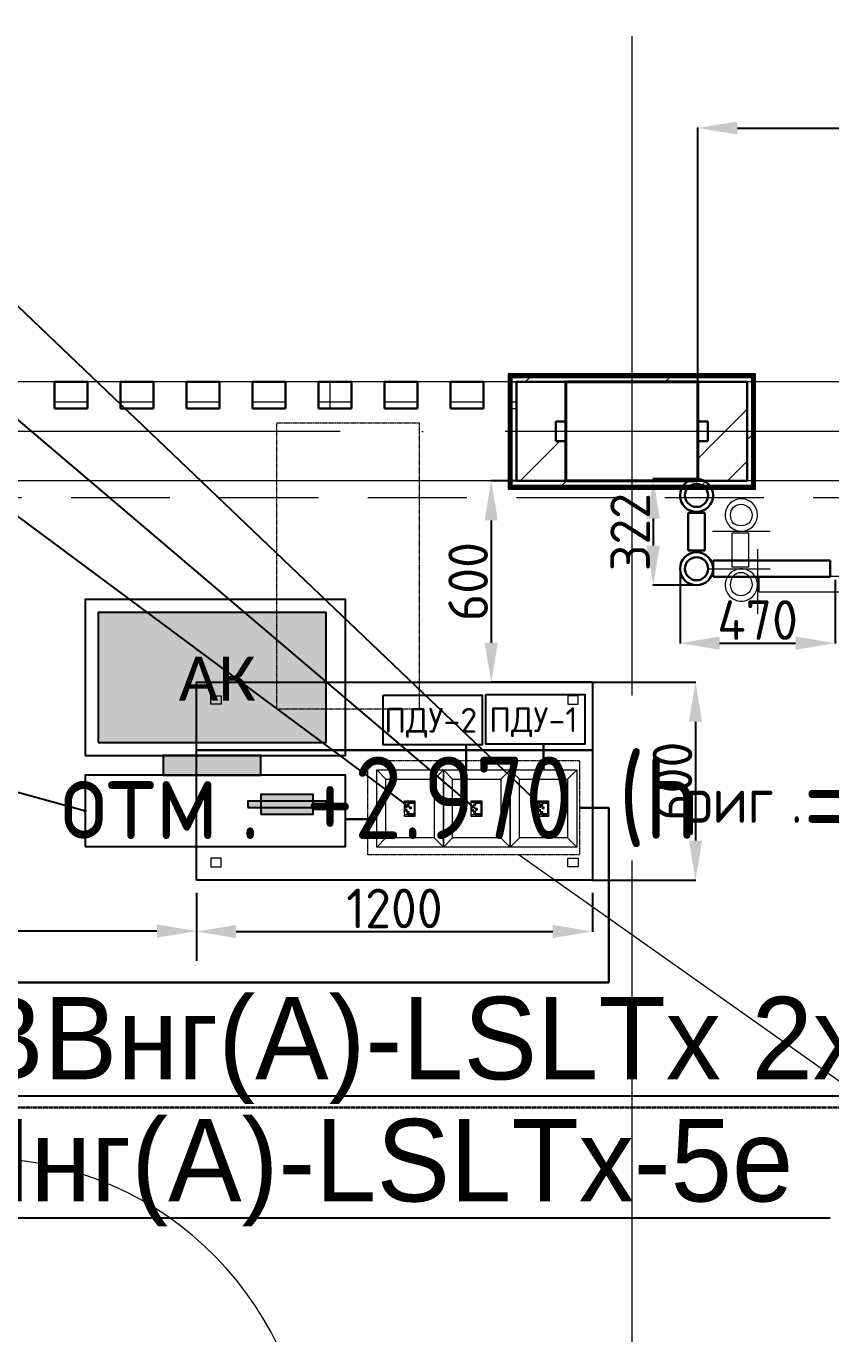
# Model space of a CAD drawing. Header units: millimetres. Extents: x -695119 to 412940, y -249585 to 622758.
# Drawn here: x 8406 to 10845, y 64449 to 68414 of the extents above; entities that cross this region are included whole.
import ezdxf
from ezdxf import colors
from ezdxf.entities.mleader import LeaderData, LeaderLine
from ezdxf.enums import TextEntityAlignment as Align
from ezdxf.math import Vec2, Vec3

# ---------------------------------------------------------------- set-up
doc = ezdxf.new("R2010")
doc.units = ezdxf.units.MM
for name, pattern in [('ADSK_Линия сетки', [25, 20, -2.5, 0, -2.5]), ('ADSK_Сверху', [450, 300, -150]), ('ADSK_Штриховая_ш3 п1_5', [4.5, 3, -1.5]), ('DASH', [0.75, 0.5, -0.25]), ('DASHED', [19.05, 12.7, -6.35]), ('Штрих', [6.35, 3.175, -3.175])]:
    doc.linetypes.add(name, pattern=pattern)
for name, color, linetype in [('0_ANNOT_Dimensions', 7, 'Continuous'), ('_19D-Телекоммуникационные шкафы', 7, 'Continuous'), ('PDF _Оформление-Надписи', 7, 'Continuous'), ('PDF _Текст', 7, 'Continuous')]:
    doc.layers.add(name, color=color, linetype=linetype)
for name, color, linetype, lineweight in [('_СС_КНС-Внешние связи', 250, 'Continuous', 30), ('_Схема', 5, 'Continuous', 30), ('PDF _Геометрия', 8, 'Continuous', 9), ('Аннотация', 252, 'Continuous', 18), ('АПС', 255, 'Continuous', 30), ('Линии', 7, 'Continuous', 9), ('Несущие колонны', 252, 'Continuous', 18), ('Ограждение', 8, 'Continuous', 9), ('Оси', 252, 'Continuous', 9), ('Перекрытие', 252, 'Continuous', 18), ('СОУЭ', 116, 'DASHED', 30), ('Стены внутренние', 252, 'Continuous', 18), ('Стены наружные', 252, 'Continuous', 18), ('Стены штриховка', 7, 'Continuous', 9), ('ТХ Текст', 251, 'Continuous', 0)]:
    doc.layers.add(name, color=color, linetype=linetype, lineweight=lineweight)
doc.layers.add('PDF _Сплошная заливка', color=7, linetype='Continuous', true_color=0xffffff)
doc.layers.add('Двери открывание', color=7, linetype='Continuous', lineweight=9, true_color=0xc0c0c0)
doc.styles.add('GOST Common_3', font='', dxfattribs={"height": 3.5})
doc.styles.add('GOST Common_5', font='', dxfattribs={"width": 0.9, "height": 200})
doc.styles.add('ICOCPEUR', font='isocpeur.ttf', dxfattribs={"height": 250})
doc.styles.add('Mipgost_5', font='', dxfattribs={"height": 250})
doc.styles.add('PDF Calibri', font='calibri.ttf')
doc.styles.get("Standard").update_dxf_attribs({"font": ''})
doc.styles.get('GOST Common_3').set_extended_font_data('GOST type B')
doc.styles.get('GOST Common_5').set_extended_font_data('GOST type B')
doc.styles.get('Mipgost_5').set_extended_font_data('Mipgost')
doc.styles.get('Standard').set_extended_font_data('GOST type B')
doc.dimstyles.new('ISO-25$0', dxfattribs={"dimtxt": 1.4, "dimasz": 1.2, "dimexe": 1.25, "dimexo": 0.2, "dimgap": 0.2, "dimtad": 1, "dimdec": 1, "dimtxsty": 'Standard', "dimcen": 2.5, "dimadec": 0, "dimazin": 0, "dimtfac": 1, "dimtdec": 1, "dimtmove": 0, "dimatfit": 3, "dimfxl": 1, "dimarcsym": 0})
pattern_1 = [(0, (-32121.8, 98), (0, 600), []), (90, (-32121.8, 98), (-600, 4e-14), [])]

# ---------------------------------------------------------------- blocks, each defined once
blk = doc.blocks.new('1 этаж')
at = {"layer": 'Ограждение', "true_color": 0x636466}
h = blk.add_hatch(dxfattribs=at)
h.set_pattern_fill('FP_25', color=251, style=0, pattern_type=2)
h.set_pattern_definition(pattern_1)
h.paths.add_polyline_path([(-35077.8, -13821.7), (-34337.8, -13821.7), (-34332.8, -13816.7), (-35082.8, -13816.7)])
h = blk.add_hatch(dxfattribs=at)
h.set_pattern_fill('FP_25', color=251, style=0, pattern_type=2)
h.set_pattern_definition(pattern_1)
h.paths.add_polyline_path([(-34479.6, -14166.7), (-34332.8, -14166.7), (-34337.8, -14161.7), (-35077.8, -14161.7), (-35082.8, -14166.7), (-35057.8, -14166.7)])
at = {"layer": 'PDF _Геометрия', "color": 251, "true_color": 0x636466}
for p, q in [((-34463.2, -14294), (-34288.9, -14294)), ((-34327, -14348.4), (-34327, -14544.4)), ((-34479.5, -14408.3), (-34288.9, -14408.3))]:
    blk.add_line(p, q, dxfattribs=at)
at = {"layer": 'PDF _Геометрия', "color": 251, "true_color": 0x636466, "flags": 128}
for points in [[(-34403.3, -14299.4), (-34354.3, -14299.4), (-34354.3, -14402.9), (-34403.3, -14402.9), (-34403.3, -14299.4)], [(-34071.1, -14430.1), (-34071.1, -14479.1), (-34321.6, -14479.1), (-34321.6, -14430.1), (-34071.1, -14430.1)]]:
    blk.add_lwpolyline(points, dxfattribs=at)
at = {"layer": 'PDF _Геометрия', "color": 251, "true_color": 0x636466}
for centre, start, end in [((-34376.2, -14244.8), 89.7603, 180.2397), ((-34375.8, -14244.8), 359.7603, 90.2397), ((-34376.2, -14245.2), 179.7603, 270.2397), ((-34375.8, -14245.2), 269.7603, 0.2397), ((-34376.2, -14457.1), 89.7603, 180.2397), ((-34376.2, -14457.1), 89.7603, 180.2397), ((-34375.8, -14457.1), 359.7603, 90.2397), ((-34375.8, -14457.1), 359.7603, 90.2397), ((-34376.2, -14457.5), 179.7603, 270.2397), ((-34376.2, -14457.5), 179.7603, 270.2397), ((-34375.8, -14457.5), 269.7603, 0.2397), ((-34375.8, -14457.5), 269.7603, 0.2397)]:
    blk.add_arc(centre, 48.8, start, end, dxfattribs=at)
for points in [[(-34408.7, -14245), (-34408.7, -14228.6), (-34397.8, -14212.3), (-34376, -14212.3)], [(-34376, -14212.3), (-34359.7, -14212.3), (-34343.4, -14228.6), (-34343.4, -14245)], [(-34376, -14277.6), (-34397.8, -14277.6), (-34408.7, -14266.7), (-34408.7, -14245)], [(-34343.4, -14245), (-34343.4, -14266.7), (-34359.7, -14277.6), (-34376, -14277.6)], [(-34408.7, -14457.3), (-34408.7, -14435.5), (-34397.8, -14419.2), (-34376, -14419.2)], [(-34408.7, -14457.3), (-34408.7, -14435.5), (-34397.8, -14419.2), (-34376, -14419.2)], [(-34376, -14419.2), (-34359.7, -14419.2), (-34343.4, -14435.5), (-34343.4, -14457.3)], [(-34376, -14419.2), (-34359.7, -14419.2), (-34343.4, -14435.5), (-34343.4, -14457.3)], [(-34376, -14490), (-34397.8, -14490), (-34408.7, -14473.7), (-34408.7, -14457.3)], [(-34376, -14490), (-34397.8, -14490), (-34408.7, -14473.7), (-34408.7, -14457.3)], [(-34343.4, -14457.3), (-34343.4, -14473.7), (-34359.7, -14490), (-34376, -14490)], [(-34343.4, -14457.3), (-34343.4, -14473.7), (-34359.7, -14490), (-34376, -14490)]]:
    blk.add_open_spline(points, degree=3, dxfattribs=at)
at = {"layer": 'Двери открывание', "color": 251, "true_color": 0x636466}
for centre, radius, start, end in [((-37178.8, -11754.7), 1066, 270.9675, 0), ((-36681.8, -17193.7), 998, 0, 88.9666)]:
    blk.add_arc(centre, radius, start, end, dxfattribs=at)
at = {"layer": 'Линии', "color": 251, "linetype": 'ADSK_Сверху', "ltscale": 100, "true_color": 0x636466}
for p, q in [((-15052.8, -13841.7), (-48262.8, -13841.7)), ((-15052.8, -14141.7), (-48262.8, -14141.7))]:
    blk.add_line(p, q, dxfattribs=at)
at = {"layer": 'Линии', "color": 251, "linetype": 'ADSK_Штриховая_ш3 п1_5', "ltscale": 100, "true_color": 0x636466}
blk.add_line((-40457.8, -14191.7), (-27897.8, -14191.7), dxfattribs=at)
at = {"layer": 'Несущие колонны', "color": 251, "lineweight": 40, "true_color": 0x636466}
for p, q in [((-34907.8, -14141.7), (-34907.8, -13841.7)), ((-34907.8, -13841.7), (-34507.8, -13841.7)), ((-34507.8, -13841.7), (-34907.8, -13841.7)), ((-34907.8, -13841.7), (-34907.8, -14141.7)), ((-34507.8, -13841.7), (-34507.8, -14141.7)), ((-34507.8, -14141.7), (-34507.8, -13841.7)), ((-34507.8, -14141.7), (-34907.8, -14141.7)), ((-34907.8, -14141.7), (-34507.8, -14141.7))]:
    blk.add_line(p, q, dxfattribs=at)
at = {"layer": 'Ограждение', "color": 251, "true_color": 0x636466}
for p, q in [((-34332.8, -13816.7), (-35082.8, -13816.7)), ((-35082.8, -13816.7), (-35077.8, -13821.7)), ((-35082.8, -13816.7), (-35082.8, -14166.7)), ((-34332.8, -13816.7), (-34337.8, -13821.7)), ((-34332.8, -14166.7), (-34332.8, -13816.7)), ((-35082.8, -14166.7), (-35077.8, -14161.7)), ((-35082.8, -14166.7), (-34332.8, -14166.7)), ((-34337.8, -14161.7), (-34332.8, -14166.7))]:
    blk.add_line(p, q, dxfattribs=at)
at = {"layer": 'Оси', "color": 251, "linetype": 'ADSK_Линия сетки', "ltscale": 100, "true_color": 0x636466}
for p, q in [((-34707.8, 32208.9), (-34707.8, -33767.9)), ((4409.5, -13991.7), (-72530.1, -13991.7))]:
    blk.add_line(p, q, dxfattribs=at)
at = {"layer": 'Перекрытие', "color": 251, "ltscale": 100, "true_color": 0x636466}
for p, q in [((-36457.8, -13841.7), (-36557.8, -13841.7)), ((-36257.8, -13841.7), (-36357.8, -13841.7)), ((-36057.8, -13841.7), (-36157.8, -13841.7)), ((-35857.8, -13841.7), (-35957.8, -13841.7)), ((-35657.8, -13841.7), (-35757.8, -13841.7)), ((-35457.8, -13841.7), (-35557.8, -13841.7)), ((-35257.8, -13841.7), (-35357.8, -13841.7)), ((-35082.8, -13841.7), (-35157.8, -13841.7))]:
    blk.add_line(p, q, dxfattribs=at)
at = {"layer": 'Стены внутренние', "color": 251, "lineweight": 30, "true_color": 0x636466}
for p, q in [((-36357.8, -13841.7), (-36457.8, -13841.7)), ((-36457.8, -13841.7), (-36457.8, -13921.7)), ((-36357.8, -13921.7), (-36357.8, -13841.7)), ((-36157.8, -13841.7), (-36257.8, -13841.7)), ((-36257.8, -13841.7), (-36257.8, -13921.7)), ((-36157.8, -13921.7), (-36157.8, -13841.7)), ((-35957.8, -13841.7), (-36057.8, -13841.7)), ((-36057.8, -13841.7), (-36057.8, -13921.7)), ((-35957.8, -13921.7), (-35957.8, -13841.7)), ((-35757.8, -13841.7), (-35857.8, -13841.7)), ((-35857.8, -13841.7), (-35857.8, -13921.7)), ((-35757.8, -13921.7), (-35757.8, -13841.7)), ((-35557.8, -13841.7), (-35657.8, -13841.7)), ((-35657.8, -13841.7), (-35657.8, -13921.7)), ((-35557.8, -13921.7), (-35557.8, -13841.7)), ((-35357.8, -13841.7), (-35457.8, -13841.7)), ((-35457.8, -13841.7), (-35457.8, -13921.7)), ((-35357.8, -13921.7), (-35357.8, -13841.7)), ((-35157.8, -13841.7), (-35257.8, -13841.7)), ((-35257.8, -13841.7), (-35257.8, -13921.7)), ((-35157.8, -13921.7), (-35157.8, -13841.7)), ((-36457.8, -13921.7), (-36357.8, -13921.7)), ((-36257.8, -13921.7), (-36157.8, -13921.7)), ((-36057.8, -13921.7), (-35957.8, -13921.7)), ((-35857.8, -13921.7), (-35757.8, -13921.7)), ((-35657.8, -13921.7), (-35557.8, -13921.7)), ((-35457.8, -13921.7), (-35357.8, -13921.7)), ((-35257.8, -13921.7), (-35157.8, -13921.7))]:
    blk.add_line(p, q, dxfattribs=at)
at = {"layer": 'Стены внутренние', "color": 251, "linetype": 'Continuous', "lineweight": 9, "true_color": 0x636466}
for p, q in [((-35621.8, -13921.7), (-35621.8, -13841.7)), ((-36457.8, -13902), (-36357.8, -13902)), ((-36257.8, -13902), (-36157.8, -13902)), ((-36057.8, -13902), (-35957.8, -13902)), ((-35857.8, -13902), (-35757.8, -13902)), ((-35657.8, -13902), (-35557.8, -13902)), ((-35457.8, -13902), (-35357.8, -13902)), ((-35257.8, -13902), (-35157.8, -13902)), ((-35072.8, -13902), (-35057.8, -13902))]:
    blk.add_line(p, q, dxfattribs=at)
at = {"layer": 'Стены наружные', "color": 251, "lineweight": 30, "true_color": 0x636466}
for p, q in [((-34337.8, -13821.7), (-35077.8, -13821.7)), ((-35077.8, -13821.7), (-35077.8, -14161.7)), ((-34342.8, -13826.7), (-35072.8, -13826.7)), ((-35072.8, -13826.7), (-35072.8, -14156.7)), ((-34342.8, -14156.7), (-34342.8, -13826.7)), ((-34337.8, -14161.7), (-34337.8, -13821.7)), ((-35057.8, -13841.7), (-34907.8, -13841.7)), ((-35057.8, -13841.7), (-35057.8, -14141.7)), ((-34507.8, -13841.7), (-34357.8, -13841.7)), ((-34357.8, -14141.7), (-34357.8, -13841.7)), ((-34937.8, -14021.7), (-34937.8, -13961.7)), ((-34937.8, -13961.7), (-34907.8, -13961.7)), ((-34507.8, -13961.7), (-34477.8, -13961.7)), ((-34477.8, -13961.7), (-34477.8, -14021.7)), ((-34907.8, -14021.7), (-34937.8, -14021.7)), ((-34477.8, -14021.7), (-34507.8, -14021.7)), ((-34907.8, -14141.7), (-35057.8, -14141.7)), ((-34357.8, -14141.7), (-34507.8, -14141.7)), ((-35077.8, -14161.7), (-34337.8, -14161.7)), ((-35072.8, -14156.7), (-34342.8, -14156.7))]:
    blk.add_line(p, q, dxfattribs=at)
at = {"layer": 'Стены наружные', "color": 251, "linetype": 'Continuous', "lineweight": 9, "true_color": 0x636466}
for p, q in [((-35030.7, -13841.7), (-35015.7, -13826.7)), ((-35015.7, -13826.7), (-35010.7, -13821.7)), ((-34945, -13826.7), (-34940, -13821.7)), ((-34874.3, -13826.7), (-34869.3, -13821.7)), ((-34803.6, -13826.7), (-34798.6, -13821.7)), ((-34732.8, -13826.7), (-34727.8, -13821.7)), ((-34662.1, -13826.7), (-34657.1, -13821.7)), ((-34606.4, -13841.7), (-34591.4, -13826.7)), ((-34591.4, -13826.7), (-34586.4, -13821.7)), ((-34520.7, -13826.7), (-34515.7, -13821.7)), ((-34450, -13826.7), (-34445, -13821.7)), ((-34379.3, -13826.7), (-34374.3, -13821.7)), ((-34342.8, -13860.9), (-34337.8, -13855.9)), ((-35077.8, -13888.8), (-35072.8, -13883.8)), ((-35077.8, -13959.6), (-35072.8, -13954.6)), ((-34455, -14021.7), (-34357.8, -13924.6)), ((-34342.8, -13931.7), (-34337.8, -13926.7)), ((-35077.8, -14030.3), (-35072.8, -14025.3)), ((-35046.4, -14141.7), (-34926.4, -14021.7)), ((-34507.8, -14074.6), (-34455, -14021.7)), ((-34357.8, -14017.4), (-34342.8, -14002.4)), ((-34342.8, -14002.4), (-34337.8, -13997.4)), ((-34342.8, -14073.1), (-34337.8, -14068.1)), ((-35077.8, -14101), (-35072.8, -14096)), ((-34417.8, -14141.7), (-34357.8, -14081.7)), ((-34921.4, -14156.7), (-34906.4, -14141.7)), ((-34497.2, -14156.7), (-34482.2, -14141.7)), ((-34342.8, -14143.8), (-34337.8, -14138.8)), ((-35067.8, -14161.7), (-35062.8, -14156.7)), ((-34997.1, -14161.7), (-34992.1, -14156.7)), ((-34926.4, -14161.7), (-34921.4, -14156.7)), ((-34855.7, -14161.7), (-34850.7, -14156.7)), ((-34785, -14161.7), (-34780, -14156.7)), ((-34714.3, -14161.7), (-34709.3, -14156.7)), ((-34643.6, -14161.7), (-34638.6, -14156.7)), ((-34572.9, -14161.7), (-34567.9, -14156.7)), ((-34502.2, -14161.7), (-34497.2, -14156.7)), ((-34431.5, -14161.7), (-34426.5, -14156.7)), ((-34360.7, -14161.7), (-34355.7, -14156.7))]:
    blk.add_line(p, q, dxfattribs=at)
at = {"layer": 'Стены штриховка', "color": 251, "true_color": 0x636466}
for p, q in [((-35072.8, -13841.7), (-35057.8, -13841.7)), ((-35072.8, -13921.7), (-35057.8, -13921.7))]:
    blk.add_line(p, q, dxfattribs=at)
at = {"layer": 'Аннотация', "color": 251, "true_color": 0x636466, "width": 0.9}
for s, height, style, p in [('. +2.970 (h', 250, 'GOST Common_3', (-35896.3, -15227.6)), ('=600', 250, 'GOST Common_3', (-34187.8, -15227.6)), ('отм', 250, 'GOST Common_3', (-36438, -15227.6)), ('риг', 138.75, 'GOST Common_5', (-34546.8, -15178.4)), ('.', 138.8, 'GOST Common_5', (-34225.4, -15178.4))]:
    blk.add_text(s, height=height, dxfattribs=dict(at, style=style)).set_placement(p)
blk = doc.blocks.new('план Новый корпус (не печатать) 2$0$_Dot')
at = {"color": 251, "linetype": 'ByBlock', "lineweight": -2}
blk.add_line((-0.5, 0), (-1, 0), dxfattribs=at)
at = {"color": 251, "linetype": 'ByBlock', "const_width": 0.5}
blk.add_lwpolyline([(-0.25, 0, 1), (0.25, 0, 1)], format="xyb", close=True, dxfattribs=at)
blk = doc.blocks.new('*D66')
at = {"color": 0, "linetype": 'ByBlock', "lineweight": -2, "transparency": 16777216}
for p, q in [((10388.3, 66768.3), (10388.3, 66542)), ((10858.6, 66735.4), (10858.6, 66542)), ((10508.3, 66543.3), (10738.6, 66543.3))]:
    blk.add_line(p, q, dxfattribs=at)
at = {"color": 0, "linetype": 'ByBlock', "transparency": 16777216}
for points in [[(10508.3, 66563.3), (10508.3, 66523.3), (10388.3, 66543.3)], [(10738.6, 66563.3), (10738.6, 66523.3), (10858.6, 66543.3)]]:
    blk.add_solid(points, dxfattribs=at)
at = {"layer": 'Defpoints', "color": 0, "linetype": 'ByBlock', "transparency": 16777216}
for p in [(10388.3, 66768.9), (10858.6, 66736), (10858.6, 66543.3)]:
    blk.add_point(p, dxfattribs=at)
at = {"color": 0, "linetype": 'ByBlock', "lineweight": 15, "transparency": 16777216, "insert": (10623.4, 66613.3), "char_height": 120, "attachment_point": 5}
blk.add_mtext('470', dxfattribs=at)
blk = doc.blocks.new('*D58')
at = {"color": 0, "linetype": 'ByBlock', "lineweight": -2, "transparency": 16777216}
for p, q in [((10437.7, 67041.2), (10306, 67041.2)), ((10307.3, 66921.2), (10307.3, 66838.9)), ((10437.7, 66718.9), (10306, 66718.9))]:
    blk.add_line(p, q, dxfattribs=at)
at = {"color": 0, "linetype": 'ByBlock', "transparency": 16777216}
for points in [[(10287.3, 66921.2), (10327.3, 66921.2), (10307.3, 67041.2)], [(10287.3, 66838.9), (10327.3, 66838.9), (10307.3, 66718.9)]]:
    blk.add_solid(points, dxfattribs=at)
at = {"layer": 'Defpoints', "color": 0, "linetype": 'ByBlock', "transparency": 16777216}
for p in [(10438.3, 67041.2), (10307.3, 66718.9), (10438.3, 66718.9)]:
    blk.add_point(p, dxfattribs=at)
at = {"color": 0, "linetype": 'ByBlock', "lineweight": 15, "transparency": 16777216, "insert": (10237.2, 66880), "char_height": 120, "attachment_point": 5, "rotation": 90}
blk.add_mtext('322', dxfattribs=at)
blk = doc.blocks.new('АК')
at = {"layer": 'PDF _Сплошная заливка', "true_color": 0xffffff, "transparency": 33554559}
blk.add_hatch(color=7, dxfattribs=at).paths.add_polyline_path([(208982, 88881.4), (209672.9, 88881.4), (209672.9, 89276.1), (208982, 89276.1)])
at = {"layer": 'PDF _Сплошная заливка', "transparency": 33554559}
for points in [[(209179.4, 88782.8), (209475.5, 88782.8), (209475.5, 88842), (209179.4, 88842)], [(209436, 88684.1), (209672.9, 88684.1), (209672.9, 88703.8), (209436, 88703.8)], [(209475.5, 88664.4), (209633.4, 88664.4), (209633.4, 88723.6), (209475.5, 88723.6)]]:
    blk.add_hatch(color=5, dxfattribs=at).paths.add_polyline_path(points)
at = {"layer": 'PDF _Геометрия', "color": 5, "lineweight": 25}
for points in [[(208942.5, 88842), (209732.1, 88842), (209732.1, 89315.5), (208942.5, 89315.5)], [(208982, 88881.4), (209672.9, 88881.4), (209672.9, 89276.1), (208982, 89276.1)], [(209179.4, 88782.8), (209475.5, 88782.8), (209475.5, 88842), (209179.4, 88842)], [(208942.5, 88565.7), (209732.1, 88565.7), (209732.1, 88782.8), (208942.5, 88782.8)], [(209436, 88684.1), (209672.9, 88684.1), (209672.9, 88703.8), (209436, 88703.8)], [(209475.5, 88664.4), (209633.4, 88664.4), (209633.4, 88723.6), (209475.5, 88723.6)]]:
    blk.add_lwpolyline(points, close=True, dxfattribs=at)
at = {"layer": 'PDF _Текст', "color": 251, "insert": (209226.2, 89008.1), "char_height": 133.6, "attachment_point": 7, "style": 'PDF Calibri'}
blk.add_mtext('АК', dxfattribs=at)
blk = doc.blocks.new('ИР')
at = {"layer": 'PDF _Оформление-Надписи', "color": 18, "lineweight": 0, "true_color": 0x000000}
for points in [[(236370, -165197), (239044, -165197), (239044, -167511), (236370, -167511)], [(236690, -165517), (238724, -165517), (238724, -167191), (236690, -167191)], [(237930, -166550), (237441, -166550), (237441, -166184), (237930, -166184)], [(237930, -166550), (237441, -166550), (237441, -166184), (237930, -166184)], [(237685, -166213), (237898, -166213), (237898, -166383), (237825, -166383), (237825, -166455), (237751, -166455), (237751, -166527), (237617, -166527), (237617, -166455), (237544, -166455), (237544, -166383), (237471, -166383), (237471, -166213)], [(237685, -166213), (237898, -166213), (237898, -166383), (237825, -166383), (237825, -166455), (237751, -166455), (237751, -166527), (237617, -166527), (237617, -166455), (237544, -166455), (237544, -166383), (237471, -166383), (237471, -166213)], [(237981, -166550), (237492, -166550), (237492, -166184), (237981, -166184)], [(237981, -166550), (237492, -166550), (237492, -166184), (237981, -166184)], [(237735, -166213), (237949, -166213), (237949, -166383), (237876, -166383), (237876, -166455), (237801, -166455), (237801, -166527), (237668, -166527), (237668, -166455), (237595, -166455), (237595, -166383), (237522, -166383), (237522, -166213)], [(237735, -166213), (237949, -166213), (237949, -166383), (237876, -166383), (237876, -166455), (237801, -166455), (237801, -166527), (237668, -166527), (237668, -166455), (237595, -166455), (237595, -166383), (237522, -166383), (237522, -166213)]]:
    blk.add_lwpolyline(points, close=True, dxfattribs=at)
for points in [[(236690, -165517), (236370, -165197)], [(238724, -165517), (239044, -165197)], [(236690, -167191), (236370, -167511)], [(238724, -167191), (239044, -167511)]]:
    blk.add_lwpolyline(points, dxfattribs=at)
blk = doc.blocks.new('*D1116')
at = {"layer": 'Defpoints', "color": 0, "transparency": 16777216}
for p in [(15812.3, 68105.3), (10442.3, 67335.2), (15812.3, 67335.2)]:
    blk.add_point(p, dxfattribs=at)
at = {"layer": 'PDF _Геометрия', "color": 0, "lineweight": -2, "transparency": 16777216}
for p, q in [((10442.3, 67335.8), (10442.3, 68106.5)), ((10562.3, 68105.3), (15692.3, 68105.3)), ((15812.3, 67335.8), (15812.3, 68106.5))]:
    blk.add_line(p, q, dxfattribs=at)
at = {"layer": 'PDF _Геометрия', "color": 0, "transparency": 16777216}
for points in [[(10562.3, 68125.3), (10562.3, 68085.3), (10442.3, 68105.3)], [(15692.3, 68125.3), (15692.3, 68085.3), (15812.3, 68105.3)]]:
    blk.add_solid(points, dxfattribs=at)
at = {"layer": 'PDF _Геометрия', "color": 0, "lineweight": 20, "transparency": 16777216, "insert": (13127.3, 68175.4), "char_height": 120, "attachment_point": 5}
blk.add_mtext('5370', dxfattribs=at)
blk = doc.blocks.new('Стол-стойка «Рецепция»')
for points in [[(119450, -15047), (118850, -15047), (118850, -13847), (119450, -13847)], [(119055.5, -15047), (119055.5, -15047), (119055.5, -13847), (119055.5, -13847)]]:
    blk.add_lwpolyline(points, close=True)
at = {"lineweight": 0}
for points in [[(118890.7, -13890.5), (118890.7, -13921.6), (118916.6, -13921.6), (118916.6, -13890.5)], [(119409.3, -13890.5), (119409.3, -13921.6), (119383.3, -13921.6), (119383.3, -13890.5)], [(118890.7, -15003.6), (118890.7, -14972.4), (118916.6, -14972.4), (118916.6, -15003.6)], [(119409.3, -15003.6), (119409.3, -14972.4), (119383.3, -14972.4), (119383.3, -15003.6)]]:
    blk.add_lwpolyline(points, close=True, dxfattribs=at)
blk = doc.blocks.new('*D1127')
at = {"color": 0, "linetype": 'ByBlock', "lineweight": -2, "transparency": 16777216}
for p, q in [((10061, 67035.2), (9814.9, 67035.2)), ((9816.1, 66915.2), (9816.1, 66544.7)), ((10122.1, 66424.7), (9814.9, 66424.7))]:
    blk.add_line(p, q, dxfattribs=at)
at = {"color": 0, "linetype": 'ByBlock', "transparency": 16777216}
for points in [[(9796.1, 66915.2), (9836.1, 66915.2), (9816.1, 67035.2)], [(9796.1, 66544.7), (9836.1, 66544.7), (9816.1, 66424.7)]]:
    blk.add_solid(points, dxfattribs=at)
at = {"layer": 'Defpoints', "color": 0, "linetype": 'ByBlock', "transparency": 16777216}
for p in [(10061.6, 67035.2), (9816.1, 66424.7), (10122.7, 66424.7)]:
    blk.add_point(p, dxfattribs=at)
at = {"color": 0, "linetype": 'ByBlock', "lineweight": 15, "transparency": 16777216, "insert": (9746.1, 66730), "char_height": 120, "attachment_point": 5, "rotation": 90}
blk.add_mtext('600', dxfattribs=at)
blk = doc.blocks.new('*D1128')
at = {"color": 0, "linetype": 'ByBlock', "lineweight": -2, "transparency": 16777216}
for p, q in [((5017.3, 65824.1), (5017.3, 65668.9)), ((8922.7, 65785.3), (8922.7, 65668.9)), ((8802.7, 65670.1), (5137.3, 65670.1))]:
    blk.add_line(p, q, dxfattribs=at)
at = {"color": 0, "linetype": 'ByBlock', "transparency": 16777216}
for points in [[(5137.3, 65690.1), (5137.3, 65650.1), (5017.3, 65670.1)], [(8802.7, 65690.1), (8802.7, 65650.1), (8922.7, 65670.1)]]:
    blk.add_solid(points, dxfattribs=at)
at = {"layer": 'Defpoints', "color": 0, "linetype": 'ByBlock', "transparency": 16777216}
for p in [(5017.3, 65824.7), (8922.7, 65785.9), (5017.3, 65670.1)]:
    blk.add_point(p, dxfattribs=at)
at = {"color": 0, "linetype": 'ByBlock', "lineweight": 15, "transparency": 16777216, "insert": (6970, 65740.2), "char_height": 120, "attachment_point": 5}
blk.add_mtext('3900', dxfattribs=at)
blk = doc.blocks.new('*D1129')
at = {"color": 0, "linetype": 'ByBlock', "lineweight": -2, "transparency": 16777216}
for p, q in [((8922.7, 65785.3), (8922.7, 65667.6)), ((10122.7, 65786.5), (10122.7, 65667.6)), ((9042.7, 65668.9), (10002.7, 65668.9))]:
    blk.add_line(p, q, dxfattribs=at)
at = {"color": 0, "linetype": 'ByBlock', "transparency": 16777216}
for points in [[(9042.7, 65688.9), (9042.7, 65648.9), (8922.7, 65668.9)], [(10002.7, 65688.9), (10002.7, 65648.9), (10122.7, 65668.9)]]:
    blk.add_solid(points, dxfattribs=at)
at = {"layer": 'Defpoints', "color": 0, "linetype": 'ByBlock', "transparency": 16777216}
for p in [(8922.7, 65785.9), (10122.7, 65787.2), (10122.7, 65668.9)]:
    blk.add_point(p, dxfattribs=at)
at = {"color": 0, "linetype": 'ByBlock', "lineweight": 15, "transparency": 16777216, "insert": (9522.7, 65738.9), "char_height": 120, "attachment_point": 5}
blk.add_mtext('1200', dxfattribs=at)
blk = doc.blocks.new('*D1131')
at = {"color": 0, "linetype": 'ByBlock', "lineweight": -2, "transparency": 16777216}
for p, q in [((10122.1, 66424.7), (10436.5, 66424.7)), ((10435.3, 66304.7), (10435.3, 65944.7)), ((10122.1, 65824.7), (10436.5, 65824.7))]:
    blk.add_line(p, q, dxfattribs=at)
at = {"color": 0, "linetype": 'ByBlock', "transparency": 16777216}
for points in [[(10415.3, 66304.7), (10455.3, 66304.7), (10435.3, 66424.7)], [(10415.3, 65944.7), (10455.3, 65944.7), (10435.3, 65824.7)]]:
    blk.add_solid(points, dxfattribs=at)
at = {"layer": 'Defpoints', "color": 0, "linetype": 'ByBlock', "transparency": 16777216}
for p in [(10121.5, 66424.7), (10121.5, 65824.7), (10435.3, 65824.7)]:
    blk.add_point(p, dxfattribs=at)
at = {"color": 0, "linetype": 'ByBlock', "lineweight": 15, "transparency": 16777216, "insert": (10365.3, 66124.7), "char_height": 120, "attachment_point": 5, "rotation": 90}
blk.add_mtext('600', dxfattribs=at)

msp = doc.modelspace()

# ---------------------------------------------------------------- linework, layer by layer
at = {"color": 7, "lineweight": 30}
for p, q in [((10413.289, 66823.876), (10413.289, 66938.706)), ((10463.289, 66938.706), (10413.289, 66938.706)), ((10463.289, 66938.706), (10463.289, 66823.876)), ((10463.289, 66823.876), (10413.289, 66823.876)), ((10488.289, 66743.876), (10488.289, 66793.876)), ((10488.289, 66793.876), (10843.236, 66793.876)), ((10843.236, 66793.876), (10843.236, 66743.876)), ((10843.236, 66743.876), (10488.289, 66743.876))]:
    msp.add_line(p, q, dxfattribs=at)
at = {"color": 7, "lineweight": 25, "ltscale": 100}
for points in [[(9488.419, 66385.326), (9788.419, 66385.326), (9788.419, 66235.326), (9488.419, 66235.326)], [(9799.784, 66387.124), (10099.784, 66387.124), (10099.784, 66237.124), (9799.784, 66237.124)]]:
    msp.add_lwpolyline(points, close=True, dxfattribs=at)
at = {"color": 7, "lineweight": 30}
for centre, radius in [((10438.289, 66991.206), 50), ((10438.289, 66991.206), 50), ((10438.289, 66991.206), 50), ((10438.289, 66991.206), 35), ((10438.289, 66991.206), 35), ((10438.289, 66768.876), 50), ((10438.289, 66768.876), 50), ((10438.289, 66768.876), 50), ((10438.289, 66768.876), 35), ((10438.289, 66768.876), 35)]:
    msp.add_circle(centre, radius, dxfattribs=at)
at = {"color": 7}
for centre in [(10438.289, 66991.206), (10438.289, 66768.876)]:
    msp.add_circle(centre, 35, dxfattribs=at)
at = {"layer": '0_ANNOT_Dimensions'}
msp.add_line((8922.745, 65785.937), (8922.745, 65580.121), dxfattribs=at)
at = {"layer": '_Схема', "color": 5}
for p, q in [((9740.152, 66235.326), (9740.152, 66158.815)), ((9974.496, 66158.815), (9974.496, 66237.124)), ((10083.979, 66044.161), (10172.851, 66044.161)), ((9468.897, 66009.211), (9374.499, 66009.211))]:
    msp.add_line(p, q, dxfattribs=at)
at = {"layer": '_Схема'}
msp.add_line((10172.851, 66044.161), (10172.851, 65514.555), dxfattribs=at)
at = {"layer": '_Схема', "color": 251, "linetype": 'Штрих', "lineweight": 5, "ltscale": 0.1, "true_color": 0x636466}
for points in [[(9166.48, 67211.075), (9597.842, 67211.075), (9597.842, 66343.021), (9166.48, 66343.021)], [(10083.979, 66187.343), (10083.979, 65900.979), (9441.564, 65900.979), (9441.564, 66187.343)]]:
    msp.add_lwpolyline(points, close=True, dxfattribs=at)
at = {"layer": 'СОУЭ', "color": 6, "ltscale": 0.2}
msp.add_lwpolyline([(6173.372, 65135.021), (15594.956, 65135.021), (15594.956, 69315.738), (21079.608, 69315.738), (21079.608, 70753.249)], dxfattribs=at)
at = {"layer": 'ТХ Текст', "color": 0, "ltscale": 100}
msp.add_line((9900.454, 65900.979), (11482.358, 64782.811), dxfattribs=at)

# ---------------------------------------------------------------- block references
msp.add_blockref('1 этаж', (44950.089, 81176.937))
at = {"rotation": 270}
msp.add_blockref('Стол-стойка «Рецепция»', (23969.768, 185274.661), dxfattribs=at)
at = {"color": 240, "lineweight": 15, "true_color": 0xed1f24, "xscale": 0.08740743041447095, "yscale": 0.08740743041447095, "zscale": 0.08740743041447095, "rotation": 270}
for p in [(24110.623, 86819.304), (24312.863, 86819.304), (24515.102, 86819.304)]:
    msp.add_blockref('ИР', p, dxfattribs=at)

# ---------------------------------------------------------------- texts
at = {"layer": 'АПС', "color": 7, "lineweight": 25, "ltscale": 100, "style": 'ICOCPEUR'}
for s, p in [('ПДУ-2', (9632.558, 66309.214)), ('ПДУ-1', (9943.923, 66311.011))]:
    msp.add_text(s, height=75, dxfattribs=at).set_placement(p, align=Align.MIDDLE_CENTER)

# ---------------------------------------------------------------- dimensions: what is measured, and where the dimension line sits
at = {"color": 0, "linetype": 'ByBlock', "lineweight": 15}
for base, p1, p2, picture, middle in [((10307.276, 66718.876), (10438.289, 67041.206), (10438.289, 66718.876), '*D58', (10307.276, 66880.041)), ((10435.281, 65824.7), (10121.495, 66424.7), (10121.495, 65824.7), '*D1131', (10435.281, 66124.7))]:
    dim = msp.add_linear_dim(base=base, p1=p1, p2=p2, angle=90, dimstyle='ISO-25$0', override={"dimtxt": 120, "dimasz": 120, "dimexo": 0.625, "dimgap": 10, "dimdec": 0, "dimtdec": 2}, dxfattribs=at)
    dim.commit()
    dim.dimension.update_dxf_attribs({"geometry": picture, "text_midpoint": middle, "dimtype": 160})
dim = msp.add_linear_dim(base=(10858.568, 66543.279), p1=(10388.289, 66768.876), p2=(10858.568, 66736.031), dimstyle='ISO-25$0', override={"dimtxt": 120, "dimasz": 120, "dimexo": 0.625, "dimgap": 10, "dimdec": 0, "dimtdec": 2}, dxfattribs=at)
dim.commit()
dim.dimension.update_dxf_attribs({"geometry": '*D66', "text_midpoint": (10623.428, 66543.279), "dimtype": 160})
dim = msp.add_linear_dim(base=(10122.745, 65668.871), p1=(8922.745, 65785.937), p2=(10122.745, 65787.161), dimstyle='ISO-25$0', override={"dimtxt": 120, "dimasz": 120, "dimexo": 0.625, "dimgap": 10, "dimdec": 0, "dimtdec": 2}, dxfattribs=at)
dim.commit()
dim.dimension.update_dxf_attribs({"geometry": '*D1129', "text_midpoint": (9522.745, 65738.871)})
at = {"layer": 'PDF _Геометрия', "lineweight": 20}
dim = msp.add_linear_dim(base=(15812.287, 68105.275), p1=(10442.287, 67335.206), p2=(15812.287, 67335.206), dimstyle='ISO-25$0', override={"dimtxt": 120, "dimasz": 120, "dimexo": 0.625, "dimgap": 10, "dimdec": 0, "dimtdec": 2}, dxfattribs=at)
dim.commit()
dim.dimension.update_dxf_attribs({"geometry": '*D1116', "text_midpoint": (13127.287, 68175.362)})

# ---------------------------------------------------------------- leaders
at = {"layer": 'ТХ Текст', "color": 251, "ltscale": 100}
ml = msp.add_multileader_mtext('Standard', dxfattribs=at)
ml.set_content('\\A1;2 КСВВнг(А)-LSLTx 2х0,5', color=251, style='Mipgost_5')
ml.set_leader_properties(color=251)
ml.set_arrow_properties(name='план Новый корпус (не печатать) 2$0$_Dot')
ml.build(insert=Vec2(0, 0))
ml.multileader.update_dxf_attribs({"text_left_attachment_type": 6, "text_right_attachment_type": 6, "dogleg_length": 103.837, "arrow_head_size": 10})
ctx = ml.context
ctx.base_point, ctx.char_height, ctx.arrow_head_size, ctx.landing_gap_size, ctx.plane_origin = Vec3(7521.409, 65170.652), 250, 10, 0.09, Vec3(28373.412, 92601.845)
ctx.left_attachment, ctx.right_attachment = 6, 6
notes = []
notes.append((ctx, [(0, (1, 1, 0), (7417.572, 65170.652), (1, 0), 103.837, [(3, [(6878.109, 63815.847)], 0, [])])]))
ctx.mtext.insert, ctx.mtext.flow_direction = Vec3(7521.499, 65470.652), 5
ml = msp.add_multileader_mtext('Standard', dxfattribs=at)
ml.set_content('\\A1;2 {\\A0;\\C256;КВПнг(А)-LSLTx-5е}', color=251, style='Mipgost_5')
ml.set_leader_properties(color=251)
ml.set_arrow_properties(name='план Новый корпус (не печатать) 2$0$_Dot')
ml.build(insert=Vec2(0, 0))
ml.multileader.update_dxf_attribs({"text_left_attachment_type": 6, "text_right_attachment_type": 6, "dogleg_length": 103.837, "arrow_head_size": 10})
ctx = ml.context
ctx.base_point, ctx.char_height, ctx.arrow_head_size, ctx.landing_gap_size, ctx.plane_origin = Vec3(7481.85, 64800.386), 250, 10, 0.09, Vec3(28367.815, 91882.291)
ctx.left_attachment, ctx.right_attachment = 6, 6
notes.append((ctx, [(0, (1, 1, 0), (7378.013, 64800.386), (1, 0), 103.837, [(3, [(7001.462, 63846.643)], 0, [])])]))
ctx.mtext.insert, ctx.mtext.flow_direction = Vec3(7481.94, 65100.386), 5
for ctx, leaders in notes:
    for number, flags, end, landing, length, lines in leaders:
        leader = LeaderData()
        leader.index, (leader.has_last_leader_line, leader.has_dogleg_vector, leader.attachment_direction) = number, flags
        leader.last_leader_point, leader.dogleg_vector, leader.dogleg_length = Vec3(end), Vec3(landing), length
        for number, points, colour, breaks in lines:
            line = LeaderLine()
            line.index, line.vertices, line.color, line.breaks = number, Vec3.list(points), colors.encode_raw_color(colour), breaks
            leader.lines.append(line)
        ctx.leaders.append(leader)

# ---------------------------------------------------------------- next in the draw order: leaders
at = {"layer": 'ТХ Текст', "color": 0, "ltscale": 100}
ml = msp.add_multileader_mtext('Standard', dxfattribs=at)
ml.set_content('\\A1;**АРМ контролера (охранника)^JАРМ-АК.2 ', color=251, style='Mipgost_5')
ml.set_leader_properties(color=251)
ml.set_arrow_properties(name='план Новый корпус (не печатать) 2$0$_Dot')
ml.build(insert=Vec2(0, 0))
ml.multileader.update_dxf_attribs({"text_left_attachment_type": 6, "text_right_attachment_type": 6, "dogleg_length": 103.837, "arrow_head_size": 10})
ctx = ml.context
ctx.base_point, ctx.char_height, ctx.arrow_head_size, ctx.landing_gap_size, ctx.plane_origin = Vec3(3252.341, 66387.731), 250, 10, 0.09, Vec3(21913.788, 94892.553)
ctx.left_attachment, ctx.right_attachment = 6, 6
notes = []
notes.append((ctx, [(1, (1, 1, 0), (7287.608, 66387.731), (-1, 0), 103.837, [(3, [(8584.933, 66034.698)], 0, [])])]))
ctx.mtext.insert, ctx.mtext.flow_direction = Vec3(3252.431, 66687.731), 5
ctx.mtext.has_bg_fill, ctx.mtext.bg_color, ctx.mtext.bg_scale_factor, ctx.mtext.bg_transparency, ctx.mtext.use_window_bg_color = 1, -1027028792, 1.5, 0, 1
for ctx, leaders in notes:
    for number, flags, end, landing, length, lines in leaders:
        leader = LeaderData()
        leader.index, (leader.has_last_leader_line, leader.has_dogleg_vector, leader.attachment_direction) = number, flags
        leader.last_leader_point, leader.dogleg_vector, leader.dogleg_length = Vec3(end), Vec3(landing), length
        for number, points, colour, breaks in lines:
            line = LeaderLine()
            line.index, line.vertices, line.color, line.breaks = number, Vec3.list(points), colors.encode_raw_color(colour), breaks
            leader.lines.append(line)
        ctx.leaders.append(leader)

# ---------------------------------------------------------------- next in the draw order: linework, layer by layer
at = {"layer": '_19D-Телекоммуникационные шкафы', "color": 7, "linetype": 'DASH', "ltscale": 20}
msp.add_circle((11129.82, 65593.037), 8344.415, dxfattribs=at)
at = {"layer": '_Схема'}
msp.add_line((10172.851, 65514.555), (6354.617, 65514.555), dxfattribs=at)

# ---------------------------------------------------------------- next in the draw order: block references
at = {"layer": '_19D-Телекоммуникационные шкафы'}
msp.add_blockref('АК', (-200357.599, -22639.534), dxfattribs=at)

# ---------------------------------------------------------------- next in the draw order: dimensions: what is measured, and where the dimension line sits
at = {"color": 0, "linetype": 'ByBlock', "lineweight": 15}
dim = msp.add_linear_dim(base=(5017.287, 65670.121), p1=(8922.745, 65785.937), p2=(5017.287, 65824.7), text='3900', dimstyle='ISO-25$0', override={"dimtxt": 120, "dimasz": 120, "dimexo": 0.625, "dimgap": 10, "dimdec": 0, "dimtdec": 2}, dxfattribs=at)
dim.commit()
dim.dimension.update_dxf_attribs({"geometry": '*D1128', "text_midpoint": (6970.016, 65740.208)})

# ---------------------------------------------------------------- next in the draw order: leaders
at = {"layer": 'ТХ Текст', "color": 0, "ltscale": 100}
ml = msp.add_multileader_mtext('Standard', dxfattribs=at)
ml.set_content('ИР {\\C256;1-102-1/17}', color=251, style='Mipgost_5')
ml.set_leader_properties(color=251)
ml.set_arrow_properties(name='план Новый корпус (не печатать) 2$0$_Dot')
ml.build(insert=Vec2(0, 0))
ml.multileader.update_dxf_attribs({"text_left_attachment_type": 6, "text_right_attachment_type": 6, "dogleg_length": 103.837, "arrow_head_size": 10})
ctx = ml.context
ctx.base_point, ctx.char_height, ctx.arrow_head_size, ctx.landing_gap_size, ctx.plane_origin = Vec3(5455.642, 68552.925), 250, 10, 0.09, Vec3(5748.952, 72277.571)
ctx.left_attachment, ctx.right_attachment, ctx.text_align_type = 6, 6, 2
notes = []
notes.append((ctx, [(1, (1, 1, 0), (7345.73, 68552.925), (-1, 0), 103.837, [(0, [(9973.362, 66043.828)], 0, [])])]))
ctx.mtext.insert, ctx.mtext.alignment, ctx.mtext.flow_direction = Vec3(7241.803, 68852.925), 3, 5
ml = msp.add_multileader_mtext('Standard', dxfattribs=at)
ml.set_content('ИР 1-102-1/18', color=251, style='Mipgost_5')
ml.set_leader_properties(color=251)
ml.set_arrow_properties(name='план Новый корпус (не печатать) 2$0$_Dot')
ml.build(insert=Vec2(0, 0))
ml.multileader.update_dxf_attribs({"text_left_attachment_type": 6, "text_right_attachment_type": 6, "dogleg_length": 103.837, "arrow_head_size": 10})
ctx = ml.context
ctx.base_point, ctx.char_height, ctx.arrow_head_size, ctx.landing_gap_size, ctx.plane_origin = Vec3(5455.999, 68100.733), 250, 10, 0.09, Vec3(5748.952, 71825.379)
ctx.left_attachment, ctx.right_attachment, ctx.text_align_type = 6, 6, 2
notes.append((ctx, [(1, (1, 1, 0), (7345.73, 68100.733), (-1, 0), 103.837, [(0, [(9771.122, 66039.393)], 0, [])])]))
ctx.mtext.insert, ctx.mtext.alignment, ctx.mtext.flow_direction = Vec3(7241.803, 68400.733), 3, 5
ml = msp.add_multileader_mtext('Standard', dxfattribs=at)
ml.set_content('ИР 1-102-1/11', color=251, style='Mipgost_5')
ml.set_leader_properties(color=251)
ml.set_arrow_properties(name='план Новый корпус (не печатать) 2$0$_Dot')
ml.build(insert=Vec2(0, 0))
ml.multileader.update_dxf_attribs({"text_left_attachment_type": 6, "text_right_attachment_type": 6, "dogleg_length": 103.837, "arrow_head_size": 10})
ctx = ml.context
ctx.base_point, ctx.char_height, ctx.arrow_head_size, ctx.landing_gap_size, ctx.plane_origin = Vec3(5559.028, 67659.837), 250, 10, 0.09, Vec3(5798.41, 71384.483)
ctx.left_attachment, ctx.right_attachment, ctx.text_align_type = 6, 6, 2
notes.append((ctx, [(1, (1, 1, 0), (7395.188, 67659.837), (-1, 0), 103.837, [(0, [(9571.262, 66043.909)], 0, [])])]))
ctx.mtext.insert, ctx.mtext.alignment, ctx.mtext.flow_direction = Vec3(7291.261, 67959.837), 3, 5
for ctx, leaders in notes:
    for number, flags, end, landing, length, lines in leaders:
        leader = LeaderData()
        leader.index, (leader.has_last_leader_line, leader.has_dogleg_vector, leader.attachment_direction) = number, flags
        leader.last_leader_point, leader.dogleg_vector, leader.dogleg_length = Vec3(end), Vec3(landing), length
        for number, points, colour, breaks in lines:
            line = LeaderLine()
            line.index, line.vertices, line.color, line.breaks = number, Vec3.list(points), colors.encode_raw_color(colour), breaks
            leader.lines.append(line)
        ctx.leaders.append(leader)

# ---------------------------------------------------------------- next in the draw order: leaders
at = {"layer": '_СС_КНС-Внешние связи', "lineweight": 0}
ml = msp.add_multileader_mtext('Standard', dxfattribs=at)
ml.set_content('Кабель из подвала или технического подполья на этаж 1 не выводить, оставить технологический запас 25 метров. Точное месторасположение кабельной проходки согласуется с представителями подрядчика ДИТ непосредственно перед началом работ по установке турникетов и производится силами строительной организации', color=256, style='Mipgost_5')
ml.set_leader_properties()
ml.build(insert=Vec2(0, 0))
ctx = ml.context
ctx.base_point, ctx.char_height, ctx.plane_origin = Vec3(4045.11, 70556.655), 200, Vec3(13145.163, 67537.124)
ctx.text_align_type = 2
notes = []
notes.append((ctx, [(0, (1, 1, 0), (11626.396, 70556.655), (-1, 0), 8, [(0, [(13377.603, 66991.624)], 0, [])])]))
ctx.mtext.insert, ctx.mtext.width, ctx.mtext.alignment, ctx.mtext.flow_direction = Vec3(11616.396, 70685.155), 8319.10878, 3, 5
ctx.mtext.has_bg_fill, ctx.mtext.bg_color, ctx.mtext.bg_scale_factor, ctx.mtext.bg_transparency, ctx.mtext.use_window_bg_color = 1, -1027028792, 1.5, 0, 1
for ctx, leaders in notes:
    for number, flags, end, landing, length, lines in leaders:
        leader = LeaderData()
        leader.index, (leader.has_last_leader_line, leader.has_dogleg_vector, leader.attachment_direction) = number, flags
        leader.last_leader_point, leader.dogleg_vector, leader.dogleg_length = Vec3(end), Vec3(landing), length
        for number, points, colour, breaks in lines:
            line = LeaderLine()
            line.index, line.vertices, line.color, line.breaks = number, Vec3.list(points), colors.encode_raw_color(colour), breaks
            leader.lines.append(line)
        ctx.leaders.append(leader)

# ---------------------------------------------------------------- next in the draw order: dimensions: what is measured, and where the dimension line sits
at = {"color": 0, "linetype": 'ByBlock', "lineweight": 15}
dim = msp.add_linear_dim(base=(9816.133, 66424.7), p1=(10061.618, 67035.206), p2=(10122.745, 66424.7), angle=90, text='600', dimstyle='ISO-25$0', override={"dimtxt": 120, "dimasz": 120, "dimexo": 0.625, "dimgap": 10, "dimdec": 0, "dimtdec": 2}, dxfattribs=at)
dim.commit()
dim.dimension.update_dxf_attribs({"geometry": '*D1127', "text_midpoint": (9816.133, 66729.953), "dimtype": 160})

doc.saveas('drawing.dxf')
